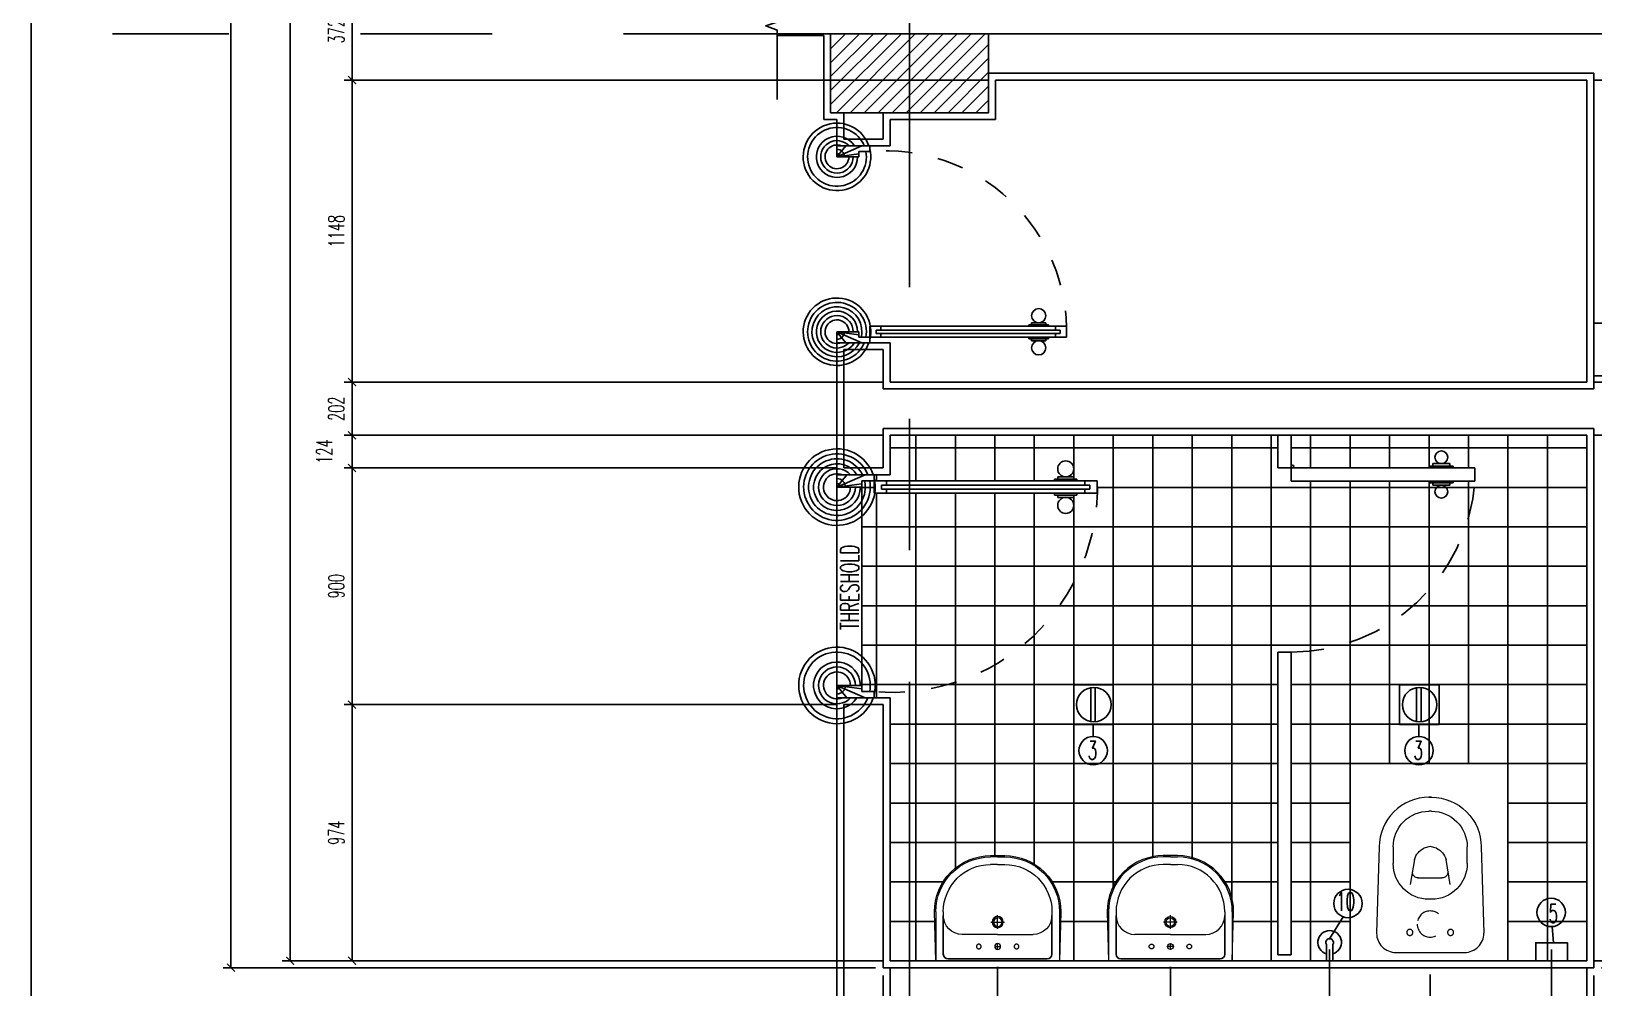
# Model space of a CAD drawing. Extents: x 417646.4 to 417675.2, y 43441 to 43460.9.
# Drawn here: x 417646.35 to 417652.29, y 43450.49 to 43454.12 of the extents above; entities that cross this region are included whole.
import ezdxf

# ---------------------------------------------------------------- set-up
doc = ezdxf.new("R2010")
doc.units = 0
doc.header["$MEASUREMENT"] = 0
doc.header["$PDMODE"] = 3
doc.header["$PDSIZE"] = 0.1
for name, pattern in [('CENTERX2', [4, 2.5, -0.5, 0.5, -0.5]), ('DASHED', [0.75, 0.5, -0.25]), ('HIDDEN', [0.375, 0.25, -0.125]), ('HIDDEN2', [0.1875, 0.125, -0.0625])]:
    doc.linetypes.add(name, pattern=pattern)
doc.layers.get('0').update_dxf_attribs({"linetype": 'CONTINUOUS'})
doc.layers.get('DEFPOINTS').update_dxf_attribs({"linetype": 'CONTINUOUS'})
for name, color, linetype in [('2', 2, 'CONTINUOUS'), ('AXES', 11, 'CENTERX2'), ('COL', 2, 'CONTINUOUS'), ('DIM-NEW', 4, 'CONTINUOUS'), ('Dimout', 4, 'CONTINUOUS'), ('DOOR', 4, 'CONTINUOUS'), ('DW', 7, 'CONTINUOUS'), ('ELE', 3, 'CONTINUOUS'), ('FIX', 3, 'CONTINUOUS'), ('HAT', 8, 'CONTINUOUS'), ('JUMP', 2, 'CONTINUOUS'), ('PART', 9, 'CONTINUOUS'), ('Plaster', 7, 'CONTINUOUS'), ('Tile', 5, 'CONTINUOUS'), ('TITLE', 6, 'CONTINUOUS'), ('TXT', 2, 'CONTINUOUS'), ('WALL', 6, 'CONTINUOUS')]:
    doc.layers.add(name, color=color, linetype=linetype)
doc.styles.add('ROMANS', font='ROMANS.shx', dxfattribs={"width": 0.6})
doc.dimstyles.new('R50', dxfattribs={"dimscale": 0, "dimtxt": 0.06, "dimasz": 0.03, "dimexe": 0.03, "dimexo": 0.03, "dimgap": 0.03, "dimtad": 1, "dimdec": 0, "dimlfac": 1000, "dimzin": 13, "dimdsep": 46, "dimtxsty": 'ROMANS', "dimblk": 'ARCHTICK', "dimcen": 0.09, "dimclrd": 4, "dimclre": 4, "dimclrt": 2, "dimadec": 0, "dimazin": 0, "dimtfac": 1, "dimtdec": 0, "dimtofl": 0, "dimtmove": 2, "dimatfit": 3, "dimldrblk": 'CLOSEDBLANK', "dimfxl": 0, "dimtolj": 1, "dimtzin": 0, "dimarcsym": 0})

# ---------------------------------------------------------------- blocks, each defined once
blk = doc.blocks.new('WC')
at = {"layer": 'FIX', "lineweight": 20}
for p, q in [((475, 140.8), (538, 140.8)), ((394.8, 75.7), (490.4, 60.1)), ((339, 4.8), (339, -4.8)), ((533.7, 24.2), (539.5, 0)), ((539.5, 0), (533.7, -24.2)), ((674, 4.8), (674, -4.8)), ((490.4, -60.1), (394.8, -75.7)), ((538, -140.8), (475, -140.8)), ((213.2, -203.8), (210, -203.8))]:
    blk.add_line(p, q, dxfattribs=at)
at = {"layer": 'FIX', "linetype": 'Continuous', "lineweight": 20}
blk.add_line((420.1, -47.3), (420.4, 44.6), dxfattribs=at)
at = {"layer": 'FIX', "lineweight": 20}
for points in [[(210, -203.8, -0.414214), (137, -130.8), (137, 0), (137, 130.8, -0.414214), (210, 203.8)], [(727, -4.8), (727, 4.8, 0.414214), (538, 193.8), (210, 203.8)], [(727, 4.8), (727, -4.8, -0.414214), (538, -193.8), (210, -203.8)]]:
    blk.add_lwpolyline(points, format="xyb", dxfattribs=at)
at = {"layer": 'FIX', "linetype": 'HIDDEN', "lineweight": 20, "ltscale": 0.05}
for centre in [(213.2, 77.5), (213.2, -77.5)]:
    blk.add_circle(centre, 11.6, dxfattribs=at)
at = {"layer": 'FIX', "linetype": 'HIDDEN2', "lineweight": 20, "ltscale": 0.3}
blk.add_circle((245, 0), 49.8, dxfattribs=at)
at = {"layer": 'FIX', "lineweight": 20}
for centre, radius, start, end in [((475, 4.8), 136, 90, 180), ((538, 4.8), 136, 360, 90), ((464.4, -17.6), 82, 51.07583, 71.50405), ((473, -6.9), 68.2, 27.15318, 51.07583), ((475, -4.8), 136, 180, 270), ((464.4, 17.6), 82, 288.49595, 308.92417), ((473, 6.9), 68.2, 308.92417, 332.84682), ((538, -4.8), 136, 270, 0)]:
    blk.add_arc(centre, radius, start, end, dxfattribs=at)
at = {"layer": 'FIX', "linetype": 'Continuous', "lineweight": 20}
for centre, start, end in [((442.7, 45.5), 88.38785, 182.33379), ((442.4, -45.6), 177.66621, 271.61215)]:
    blk.add_arc(centre, 22.3, start, end, dxfattribs=at)
blk = doc.blocks.new('DOOR90')
at = {"layer": 'DOOR', "color": 7, "linetype": 'ByBlock'}
for p, q in [((-150, 0), (0, 0)), ((-150, 0), (-150, -25)), ((0, -50), (-113.7, 0)), ((0, -50), (-40.1, 0)), ((0, -50), (0, 0)), ((-1000, -25), (-1050, -25)), ((-1050, -75), (-1050, -25)), ((-1050, -25), (-1050, -75)), ((-1000, -42), (-1020, -42)), ((-1020, -42), (-1020, -58)), ((-1000, -58), (-1020, -58)), ((-1000, -25), (-1000, -42)), ((-1000, -58), (-1000, -75)), ((-877.6, -17.8), (-967.6, -17.8)), ((-967.6, -25), (-967.6, -17.8)), ((-955, -8.8), (-890.2, -8.8)), ((-955, -17.8), (-955, -8.8)), ((-955, -17.8), (-890.2, -17.8)), ((-890.2, -17.8), (-890.2, -8.8)), ((-877.6, -25), (-877.6, -17.8)), ((-200, -25), (-150, -25)), ((-200, -42), (-200, -25)), ((-180, -42), (-200, -42)), ((-200, -58), (-180, -58)), ((-200, -75), (-200, -58)), ((-180, -58), (-180, -42)), ((-150, -25), (-100, -25)), ((-150, -75), (-150, -25)), ((-100, -25), (-100, -50)), ((0, -50), (-100, -36.6)), ((-100, -50), (0, -50)), ((-1000, -75), (-1050, -75)), ((-967.6, -75), (-967.6, -82.2)), ((-877.6, -82.2), (-967.6, -82.2)), ((-955, -82.2), (-890.2, -82.2)), ((-955, -82.2), (-955, -91.2)), ((-955, -91.2), (-890.2, -91.2)), ((-890.2, -82.2), (-890.2, -91.2)), ((-877.6, -75), (-877.6, -82.2)), ((-150, -75), (-200, -75)), ((-150, -875), (-100, -875)), ((-150, -900), (-150, -875)), ((0, -850), (-113.7, -900)), ((-100, -875), (-100, -850)), ((0, -850), (-100, -863.4)), ((-100, -850), (0, -850)), ((0, -850), (-40.1, -900)), ((0, -850), (0, -900)), ((-150, -900), (0, -900)), ((0, -900), (-150, -900))]:
    blk.add_line(p, q, dxfattribs=at)
at = {"layer": 'DOOR', "linetype": 'ByBlock'}
for p, q in [((-200, -25), (-1000, -25)), ((-200, -42), (-1000, -42)), ((-200, -58), (-1000, -58)), ((-1000, -75), (-200, -75))]:
    blk.add_line(p, q, dxfattribs=at)
at = {"layer": 'DOOR', "color": 7, "linetype": 'ByBlock'}
for centre in [(-922.6, 23.5), (-922.6, -123.5)]:
    blk.add_circle(centre, 32.4, dxfattribs=at)
for centre, radius, start, end in [((0, -50), 154.4, 161.10529, 166.28577), ((0, -50), 94.4, 148.01819, 180), ((0, -50), 134.4, 158.15985, 169.28002), ((0, -50), 114.4, 154.08384, 167.37743), ((0, -50), 74.4, 137.77643, 180), ((0, -50), 54.4, 113.20738, 180), ((0, -50), 34.4, 90, 180), ((0, -50), 14.4, 90, 180), ((0, -850), 134.4, 190.71998, 201.84015), ((0, -850), 94.4, 180, 211.98181), ((0, -850), 74.4, 180, 222.22357), ((0, -850), 54.4, 180, 246.79262), ((0, -850), 34.4, 180, 270), ((0, -850), 14.4, 180, 270), ((0, -850), 154.4, 193.71423, 198.89471)]:
    blk.add_arc(centre, radius, start, end, dxfattribs=at)
at = {"layer": 'DOOR', "linetype": 'HIDDEN', "ltscale": 0.5}
blk.add_arc((-222.2, -50), 828.2, 178.27012, 275.00304, dxfattribs=at)
blk = doc.blocks.new('LAV-003')
at = {"layer": 'FIX', "linetype": 'ByBlock'}
blk.add_line((-327.5, -25), (327.5, -25), dxfattribs=at)
at = {"layer": 'FIX', "linetype": 'Continuous', "lineweight": 20}
for p, q in [((-327.5, -285), (-327.5, -25)), ((327.5, -285), (327.5, -25)), ((0, -165), (-187.5, -165)), ((0, -165), (187.5, -165)), ((-287.5, -285), (-287.5, -265)), ((287.5, -285), (287.5, -265)), ((0, -535), (-37.5, -535)), ((0, -575), (-37.5, -575)), ((0, -535), (37.5, -535)), ((0, -575), (37.5, -575))]:
    blk.add_line(p, q, dxfattribs=at)
at = {"layer": 'FIX', "linetype": 'ByBlock', "ltscale": 0.3}
for p, q in [((-287.5, -265), (-287.5, -60)), ((0, -35), (-262.5, -35)), ((0, -35), (262.5, -35)), ((287.5, -265), (287.5, -60))]:
    blk.add_line(p, q, dxfattribs=at)
at = {"layer": 'FIX', "lineweight": 20}
for p, q in [((-15.6, -100.9), (15.5, -100.9)), ((0, -85.4), (0, -116.5))]:
    blk.add_line(p, q, dxfattribs=at)
at = {"layer": 'FIX', "linetype": 'DASHED', "lineweight": 20, "ltscale": 0.04}
for p, q in [((-35.7, -230.5), (36.6, -230.5)), ((0, -193.9), (0, -266.1))]:
    blk.add_line(p, q, dxfattribs=at)
at = {"layer": 'FIX', "linetype": 'Continuous', "lineweight": 20}
blk.add_lwpolyline([(294.8, -25), (0, -25), (-327.5, -25), (-334.5, -285, 0.414214), (-37.5, -582), (0, -582), (37.5, -582, 0.414214), (334.5, -285), (327.5, -25), (0, -25)], format="xyb", dxfattribs=at)
at = {"layer": 'FIX', "linetype": 'HIDDEN', "lineweight": 20, "ltscale": 0.05}
for centre in [(-100, -100.9), (100, -100.9)]:
    blk.add_circle(centre, 12.4, dxfattribs=at)
at = {"layer": 'FIX', "lineweight": 20}
for centre, radius in [((0, -100.9), 15.5), ((0.5, -230), 29.5), ((0.5, -230), 22.5)]:
    blk.add_circle(centre, radius, dxfattribs=at)
at = {"layer": 'FIX', "linetype": 'ByBlock', "ltscale": 0.3}
for centre, start, end in [((-262.5, -60), 90, 180), ((262.5, -60), 0, 90)]:
    blk.add_arc(centre, 25, start, end, dxfattribs=at)
at = {"layer": 'FIX', "linetype": 'Continuous', "lineweight": 20}
for centre, radius, start, end in [((-187.5, -265), 100, 90, 180), ((187.5, -265), 100, 0, 90), ((-37.5, -285), 290, 180, 270), ((-37.5, -285), 250, 180, 270), ((37.5, -285), 290, 270, 0), ((37.5, -285), 250, 270, 0)]:
    blk.add_arc(centre, radius, start, end, dxfattribs=at)
blk = doc.blocks.new('DORO')
at = {"layer": 'DOOR', "linetype": 'ByBlock'}
for p, q in [((-0.05, -0.6482), (-0.05, 0)), ((-0.05, 0), (0, 0)), ((0, 0), (0, -0.6482)), ((-0.0572, -0.5259), (-0.0572, -0.6159)), ((-0.05, -0.5259), (-0.0572, -0.5259)), ((0, -0.5259), (0.0072, -0.5259)), ((0.0072, -0.5259), (0.0072, -0.6159)), ((-0.0662, -0.6033), (-0.0662, -0.5385)), ((-0.0572, -0.5385), (-0.0662, -0.5385)), ((-0.0572, -0.6033), (-0.0572, -0.5385)), ((0.0072, -0.6033), (0.0072, -0.5385)), ((0.0072, -0.5385), (0.0162, -0.5385)), ((0.0162, -0.6033), (0.0162, -0.5385)), ((-0.0572, -0.6033), (-0.0662, -0.6033)), ((-0.05, -0.6159), (-0.0572, -0.6159)), ((-0.05, -0.6482), (-0.05, -0.6982)), ((0, -0.6159), (0.0072, -0.6159)), ((0, -0.6482), (0, -0.6982)), ((0.0072, -0.6033), (0.0162, -0.6033)), ((-0.05, -0.6982), (0, -0.6982)), ((0, -0.6982), (-0.05, -0.6982))]:
    blk.add_line(p, q, dxfattribs=at)
for centre, radius in [((0.0051, -0.0051), 0.00506), ((-0.0904, -0.5709), 0.0243), ((0.0404, -0.5709), 0.0243)]:
    blk.add_circle(centre, radius, dxfattribs=at)
at = {"layer": 'DOOR', "linetype": 'HIDDEN', "ltscale": 0.5}
blk.add_arc((0, 0), 0.7, 180, 265.90392, dxfattribs=at)
blk = doc.blocks.new('_ARCHTICK')
at = {"color": 0, "linetype": 'ByBlock', "const_width": 0.15}
blk.add_lwpolyline([(-0.5, -0.5), (0.5, 0.5)], dxfattribs=at)
blk = doc.blocks.new('*D66')
at = {"layer": '2', "color": 4, "lineweight": -2}
for p, q in [((417649.614, 43450.5596), (417649.614, 43449.4384)), ((417650.0227, 43450.5668), (417650.0227, 43449.4384)), ((417649.614, 43449.4684), (417650.0227, 43449.4684))]:
    blk.add_line(p, q, dxfattribs=at)
at = {"layer": 'DEFPOINTS', "color": 0}
for p in [(417649.614, 43450.5896), (417650.0227, 43450.5968), (417650.0227, 43449.4684)]:
    blk.add_point(p, dxfattribs=at)
at = {"layer": '2', "color": 4, "lineweight": -2, "xscale": 0.03, "yscale": 0.03, "zscale": 0.03, "rotation": 180}
blk.add_blockref('_ARCHTICK', (417649.614, 43449.4684), dxfattribs=at)
at = {"layer": '2', "color": 4, "lineweight": -2, "xscale": 0.03, "yscale": 0.03, "zscale": 0.03}
blk.add_blockref('_ARCHTICK', (417650.0227, 43449.4684), dxfattribs=at)
at = {"layer": '2', "color": 2, "insert": (417649.8183, 43449.5284), "char_height": 0.06, "attachment_point": 5, "style": 'ROMANS'}
blk.add_mtext('\\A1;409', dxfattribs=at)
blk = doc.blocks.new('_ClosedBlank')
at = {"color": 0, "linetype": 'ByBlock', "lineweight": -2}
for p, q in [((-1, 0.17), (0, 0)), ((-1, 0.17), (-1, -0.17)), ((0, 0), (-1, -0.17))]:
    blk.add_line(p, q, dxfattribs=at)
blk = doc.blocks.new('A$C785E76E1')
at = {"layer": 'JUMP'}
for p, q in [((0.033, 0.0529), (0.033, 0.1149)), ((0.057, 0.0529), (0.057, 0.1149))]:
    blk.add_line(p, q, dxfattribs=at)
for radius, start, end in [(0.045, 105.47818, 74.52182), (0.0144, 146.44269, 33.55731)]:
    blk.add_arc((0.045, 0.045), radius, start, end, dxfattribs=at)
blk = doc.blocks.new('*D67')
at = {"layer": '2', "color": 4, "lineweight": -2}
for p, q in [((417651.2842, 43450.6321), (417651.2842, 43449.4384)), ((417651.6665, 43450.5372), (417651.6665, 43449.4384)), ((417651.2842, 43449.4684), (417651.6665, 43449.4684))]:
    blk.add_line(p, q, dxfattribs=at)
at = {"layer": 'DEFPOINTS', "color": 0}
for p in [(417651.2842, 43450.6621), (417651.6665, 43450.5672), (417651.6665, 43449.4684)]:
    blk.add_point(p, dxfattribs=at)
at = {"layer": '2', "color": 4, "lineweight": -2, "xscale": 0.03, "yscale": 0.03, "zscale": 0.03, "rotation": 180}
blk.add_blockref('_ARCHTICK', (417651.2842, 43449.4684), dxfattribs=at)
at = {"layer": '2', "color": 4, "lineweight": -2, "xscale": 0.03, "yscale": 0.03, "zscale": 0.03}
blk.add_blockref('_ARCHTICK', (417651.6665, 43449.4684), dxfattribs=at)
at = {"layer": '2', "color": 2, "insert": (417651.4754, 43449.5284), "char_height": 0.06, "attachment_point": 5, "style": 'ROMANS'}
blk.add_mtext('\\A1;382', dxfattribs=at)
blk = doc.blocks.new('*D68')
at = {"layer": '2', "color": 4, "lineweight": -2}
for p, q in [((417652.1277, 43450.6331), (417652.1277, 43449.4384)), ((417651.6665, 43450.5372), (417651.6665, 43449.4384)), ((417651.6665, 43449.4684), (417652.1277, 43449.4684))]:
    blk.add_line(p, q, dxfattribs=at)
at = {"layer": 'DEFPOINTS', "color": 0}
for p in [(417652.1277, 43450.6631), (417651.6665, 43450.5672), (417652.1277, 43449.4684)]:
    blk.add_point(p, dxfattribs=at)
at = {"layer": '2', "color": 4, "lineweight": -2, "xscale": 0.03, "yscale": 0.03, "zscale": 0.03, "rotation": 180}
blk.add_blockref('_ARCHTICK', (417651.6665, 43449.4684), dxfattribs=at)
at = {"layer": '2', "color": 4, "lineweight": -2, "xscale": 0.03, "yscale": 0.03, "zscale": 0.03}
blk.add_blockref('_ARCHTICK', (417652.1277, 43449.4684), dxfattribs=at)
at = {"layer": '2', "color": 2, "insert": (417651.8971, 43449.5284), "char_height": 0.06, "attachment_point": 5, "style": 'ROMANS'}
blk.add_mtext('\\A1;461', dxfattribs=at)
blk = doc.blocks.new('*D69')
at = {"layer": '2', "color": 4, "lineweight": -2}
for p, q in [((417650.0227, 43450.5336), (417650.0227, 43449.4384)), ((417650.6792, 43450.5668), (417650.6792, 43449.4384)), ((417650.0227, 43449.4684), (417650.6792, 43449.4684))]:
    blk.add_line(p, q, dxfattribs=at)
at = {"layer": 'DEFPOINTS', "color": 0}
for p in [(417650.6792, 43450.5968), (417650.0227, 43450.5636), (417650.6792, 43449.4684)]:
    blk.add_point(p, dxfattribs=at)
at = {"layer": '2', "color": 4, "lineweight": -2, "xscale": 0.03, "yscale": 0.03, "zscale": 0.03, "rotation": 180}
blk.add_blockref('_ARCHTICK', (417650.0227, 43449.4684), dxfattribs=at)
at = {"layer": '2', "color": 4, "lineweight": -2, "xscale": 0.03, "yscale": 0.03, "zscale": 0.03}
blk.add_blockref('_ARCHTICK', (417650.6792, 43449.4684), dxfattribs=at)
at = {"layer": '2', "color": 2, "insert": (417650.351, 43449.5284), "char_height": 0.06, "attachment_point": 5, "style": 'ROMANS'}
blk.add_mtext('\\A1;657', dxfattribs=at)
blk = doc.blocks.new('*D70')
at = {"layer": '2', "color": 4, "lineweight": -2}
for p, q in [((417650.6792, 43450.5668), (417650.6792, 43449.4384)), ((417651.2842, 43450.3576), (417651.2842, 43449.4384)), ((417650.6792, 43449.4684), (417651.2842, 43449.4684))]:
    blk.add_line(p, q, dxfattribs=at)
at = {"layer": 'DEFPOINTS', "color": 0}
for p in [(417650.6792, 43450.5968), (417651.2842, 43450.3876), (417651.2842, 43449.4684)]:
    blk.add_point(p, dxfattribs=at)
at = {"layer": '2', "color": 4, "lineweight": -2, "xscale": 0.03, "yscale": 0.03, "zscale": 0.03, "rotation": 180}
blk.add_blockref('_ARCHTICK', (417650.6792, 43449.4684), dxfattribs=at)
at = {"layer": '2', "color": 4, "lineweight": -2, "xscale": 0.03, "yscale": 0.03, "zscale": 0.03}
blk.add_blockref('_ARCHTICK', (417651.2842, 43449.4684), dxfattribs=at)
at = {"layer": '2', "color": 2, "insert": (417650.9817, 43449.5284), "char_height": 0.06, "attachment_point": 5, "style": 'ROMANS'}
blk.add_mtext('\\A1;605', dxfattribs=at)
blk = doc.blocks.new('*D71')
at = {"layer": '2', "color": 4, "lineweight": -2}
for p, q in [((417652.1277, 43450.5336), (417652.1277, 43449.4384)), ((417652.262, 43450.5596), (417652.262, 43449.4384)), ((417652.1277, 43449.4684), (417652.262, 43449.4684))]:
    blk.add_line(p, q, dxfattribs=at)
at = {"layer": 'DEFPOINTS', "color": 0}
for p in [(417652.262, 43450.5896), (417652.1277, 43450.5636), (417652.262, 43449.4684)]:
    blk.add_point(p, dxfattribs=at)
at = {"layer": '2', "color": 4, "lineweight": -2, "xscale": 0.03, "yscale": 0.03, "zscale": 0.03, "rotation": 180}
blk.add_blockref('_ARCHTICK', (417652.1277, 43449.4684), dxfattribs=at)
at = {"layer": '2', "color": 4, "lineweight": -2, "xscale": 0.03, "yscale": 0.03, "zscale": 0.03}
blk.add_blockref('_ARCHTICK', (417652.262, 43449.4684), dxfattribs=at)
at = {"layer": '2', "color": 2, "insert": (417652.1948, 43449.3034), "char_height": 0.06, "attachment_point": 5, "style": 'ROMANS'}
blk.add_mtext('\\A1;134', dxfattribs=at)
blk = doc.blocks.new('*D72')
at = {"layer": '2', "color": 4, "lineweight": -2}
for p, q in [((417649.614, 43450.5596), (417649.614, 43449.3246)), ((417652.262, 43450.5596), (417652.262, 43449.3246)), ((417652.262, 43449.3546), (417649.614, 43449.3546))]:
    blk.add_line(p, q, dxfattribs=at)
at = {"layer": 'DEFPOINTS', "color": 0}
for p in [(417649.614, 43450.5896), (417652.262, 43450.5896), (417649.614, 43449.3546)]:
    blk.add_point(p, dxfattribs=at)
at = {"layer": '2', "color": 4, "lineweight": -2, "xscale": 0.03, "yscale": 0.03, "zscale": 0.03, "rotation": 180}
blk.add_blockref('_ARCHTICK', (417649.614, 43449.3546), dxfattribs=at)
at = {"layer": '2', "color": 4, "lineweight": -2, "xscale": 0.03, "yscale": 0.03, "zscale": 0.03}
blk.add_blockref('_ARCHTICK', (417652.262, 43449.3546), dxfattribs=at)
at = {"layer": '2', "color": 2, "insert": (417650.938, 43449.4146), "char_height": 0.06, "attachment_point": 5, "style": 'ROMANS'}
blk.add_mtext('\\A1;2648', dxfattribs=at)
blk = doc.blocks.new('*D73')
at = {"layer": '2', "color": 4, "lineweight": -2}
for p, q in [((417649.588, 43450.5336), (417649.588, 43449.1962)), ((417652.288, 43450.5336), (417652.288, 43449.1962)), ((417652.288, 43449.2262), (417649.588, 43449.2262))]:
    blk.add_line(p, q, dxfattribs=at)
at = {"layer": 'DEFPOINTS', "color": 0}
for p in [(417649.588, 43450.5636), (417652.288, 43450.5636), (417649.588, 43449.2262)]:
    blk.add_point(p, dxfattribs=at)
at = {"layer": '2', "color": 4, "lineweight": -2, "xscale": 0.03, "yscale": 0.03, "zscale": 0.03, "rotation": 180}
blk.add_blockref('_ARCHTICK', (417649.588, 43449.2262), dxfattribs=at)
at = {"layer": '2', "color": 4, "lineweight": -2, "xscale": 0.03, "yscale": 0.03, "zscale": 0.03}
blk.add_blockref('_ARCHTICK', (417652.288, 43449.2262), dxfattribs=at)
at = {"layer": '2', "color": 2, "insert": (417650.938, 43449.2862), "char_height": 0.06, "attachment_point": 5, "style": 'ROMANS'}
blk.add_mtext('\\A1;2700', dxfattribs=at)
blk = doc.blocks.new('*D85')
at = {"layer": '2', "color": 4, "lineweight": -2}
for p, q in [((417653.217, 43458.9581), (417654.7148, 43458.9581)), ((417654.6848, 43458.9581), (417654.6848, 43450.5896)), ((417652.292, 43450.5896), (417654.7148, 43450.5896))]:
    blk.add_line(p, q, dxfattribs=at)
at = {"layer": 'DEFPOINTS', "color": 0}
for p in [(417653.187, 43458.9581), (417652.262, 43450.5896), (417654.6848, 43450.5896)]:
    blk.add_point(p, dxfattribs=at)
at = {"layer": '2', "color": 4, "lineweight": -2, "xscale": 0.03, "yscale": 0.03, "zscale": 0.03}
for p, rotation in [((417654.6848, 43458.9581), 90), ((417654.6848, 43450.5896), 270)]:
    blk.add_blockref('_ARCHTICK', p, dxfattribs=dict(at, rotation=rotation))
at = {"layer": '2', "color": 2, "insert": (417654.6248, 43454.7738), "char_height": 0.06, "attachment_point": 5, "rotation": 90, "style": 'ROMANS'}
blk.add_mtext('\\A1;8368', dxfattribs=at)
blk = doc.blocks.new('*D86')
at = {"layer": '2', "color": 4, "lineweight": -2}
for p, q in [((417653.217, 43454.3096), (417654.5125, 43454.3096)), ((417654.4825, 43453.9376), (417654.4825, 43454.3096)), ((417652.292, 43453.9376), (417654.5125, 43453.9376))]:
    blk.add_line(p, q, dxfattribs=at)
at = {"layer": 'DEFPOINTS', "color": 0}
for p in [(417653.187, 43454.3096), (417654.4825, 43454.3096), (417652.262, 43453.9376)]:
    blk.add_point(p, dxfattribs=at)
at = {"layer": '2', "color": 4, "lineweight": -2, "xscale": 0.03, "yscale": 0.03, "zscale": 0.03}
for p, rotation in [((417654.4825, 43454.3096), 90), ((417654.4825, 43453.9376), 270)]:
    blk.add_blockref('_ARCHTICK', p, dxfattribs=dict(at, rotation=rotation))
at = {"layer": '2', "color": 2, "insert": (417654.4225, 43454.1236), "char_height": 0.06, "attachment_point": 5, "rotation": 90, "style": 'ROMANS'}
blk.add_mtext('\\A1;372', dxfattribs=at)
blk = doc.blocks.new('*D87')
at = {"layer": '2', "color": 4, "lineweight": -2}
for p, q in [((417652.292, 43453.9376), (417654.5125, 43453.9376)), ((417654.4825, 43453.9376), (417654.4825, 43452.7896)), ((417652.292, 43452.7896), (417654.5125, 43452.7896))]:
    blk.add_line(p, q, dxfattribs=at)
at = {"layer": 'DEFPOINTS', "color": 0}
for p in [(417652.262, 43453.9376), (417652.262, 43452.7896), (417654.4825, 43452.7896)]:
    blk.add_point(p, dxfattribs=at)
at = {"layer": '2', "color": 4, "lineweight": -2, "xscale": 0.03, "yscale": 0.03, "zscale": 0.03}
for p, rotation in [((417654.4825, 43453.9376), 90), ((417654.4825, 43452.7896), 270)]:
    blk.add_blockref('_ARCHTICK', p, dxfattribs=dict(at, rotation=rotation))
at = {"layer": '2', "color": 2, "insert": (417654.4225, 43453.3636), "char_height": 0.06, "attachment_point": 5, "rotation": 90, "style": 'ROMANS'}
blk.add_mtext('\\A1;1148', dxfattribs=at)
blk = doc.blocks.new('*D88')
at = {"layer": '2', "color": 4, "lineweight": -2}
for p, q in [((417652.292, 43452.7896), (417654.5125, 43452.7896)), ((417654.4825, 43452.7896), (417654.4825, 43452.5876)), ((417652.292, 43452.5876), (417654.5125, 43452.5876))]:
    blk.add_line(p, q, dxfattribs=at)
at = {"layer": 'DEFPOINTS', "color": 0}
for p in [(417652.262, 43452.7896), (417652.262, 43452.5876), (417654.4825, 43452.5876)]:
    blk.add_point(p, dxfattribs=at)
at = {"layer": '2', "color": 4, "lineweight": -2, "xscale": 0.03, "yscale": 0.03, "zscale": 0.03}
for p, rotation in [((417654.4825, 43452.7896), 90), ((417654.4825, 43452.5876), 270)]:
    blk.add_blockref('_ARCHTICK', p, dxfattribs=dict(at, rotation=rotation))
at = {"layer": '2', "color": 2, "insert": (417654.4225, 43452.6886), "char_height": 0.06, "attachment_point": 5, "rotation": 90, "style": 'ROMANS'}
blk.add_mtext('\\A1;202', dxfattribs=at)
blk = doc.blocks.new('*D89')
at = {"layer": '2', "color": 4, "lineweight": -2}
for p, q in [((417652.292, 43452.5876), (417654.5125, 43452.5876)), ((417654.4825, 43452.5876), (417654.4825, 43450.5896)), ((417652.292, 43450.5896), (417654.5125, 43450.5896))]:
    blk.add_line(p, q, dxfattribs=at)
at = {"layer": 'DEFPOINTS', "color": 0}
for p in [(417652.262, 43452.5876), (417652.262, 43450.5896), (417654.4825, 43450.5896)]:
    blk.add_point(p, dxfattribs=at)
at = {"layer": '2', "color": 4, "lineweight": -2, "xscale": 0.03, "yscale": 0.03, "zscale": 0.03}
for p, rotation in [((417654.4825, 43452.5876), 90), ((417654.4825, 43450.5896), 270)]:
    blk.add_blockref('_ARCHTICK', p, dxfattribs=dict(at, rotation=rotation))
at = {"layer": '2', "color": 2, "insert": (417654.4225, 43451.5886), "char_height": 0.06, "attachment_point": 5, "rotation": 90, "style": 'ROMANS'}
blk.add_mtext('\\A1;1998', dxfattribs=at)
blk = doc.blocks.new('*D90')
at = {"layer": '2', "color": 4, "lineweight": -2}
for p, q in [((417653.243, 43458.984), (417654.9145, 43458.984)), ((417654.8845, 43450.5636), (417654.8845, 43458.984)), ((417652.318, 43450.5636), (417654.9145, 43450.5636))]:
    blk.add_line(p, q, dxfattribs=at)
at = {"layer": 'DEFPOINTS', "color": 0}
for p in [(417653.213, 43458.984), (417654.8845, 43458.984), (417652.288, 43450.5636)]:
    blk.add_point(p, dxfattribs=at)
at = {"layer": '2', "color": 4, "lineweight": -2, "xscale": 0.03, "yscale": 0.03, "zscale": 0.03}
for p, rotation in [((417654.8845, 43458.984), 90), ((417654.8845, 43450.5636), 270)]:
    blk.add_blockref('_ARCHTICK', p, dxfattribs=dict(at, rotation=rotation))
at = {"layer": '2', "color": 2, "insert": (417654.8245, 43454.7738), "char_height": 0.06, "attachment_point": 5, "rotation": 90, "style": 'ROMANS'}
blk.add_mtext('\\A1;8420', dxfattribs=at)
blk = doc.blocks.new('*D101')
at = {"layer": '2', "color": 4, "lineweight": -2}
for p, q in [((417649.984, 43454.3096), (417647.5392, 43454.3096)), ((417647.5692, 43454.3096), (417647.5692, 43453.9376)), ((417649.984, 43453.9376), (417647.5392, 43453.9376))]:
    blk.add_line(p, q, dxfattribs=at)
at = {"layer": 'DEFPOINTS', "color": 0}
for p in [(417650.014, 43454.3096), (417647.5692, 43453.9376), (417650.014, 43453.9376)]:
    blk.add_point(p, dxfattribs=at)
at = {"layer": '2', "color": 4, "lineweight": -2, "xscale": 0.03, "yscale": 0.03, "zscale": 0.03}
for p, rotation in [((417647.5692, 43454.3096), 90), ((417647.5692, 43453.9376), 270)]:
    blk.add_blockref('_ARCHTICK', p, dxfattribs=dict(at, rotation=rotation))
at = {"layer": '2', "color": 2, "insert": (417647.5092, 43454.1236), "char_height": 0.06, "attachment_point": 5, "rotation": 90, "style": 'ROMANS'}
blk.add_mtext('\\A1;372', dxfattribs=at)
blk = doc.blocks.new('*D102')
at = {"layer": '2', "color": 4, "lineweight": -2}
for p, q in [((417649.984, 43453.9376), (417647.5392, 43453.9376)), ((417647.5692, 43453.9376), (417647.5692, 43452.7896)), ((417649.584, 43452.7896), (417647.5392, 43452.7896))]:
    blk.add_line(p, q, dxfattribs=at)
at = {"layer": 'DEFPOINTS', "color": 0}
for p in [(417650.014, 43453.9376), (417647.5692, 43452.7896), (417649.614, 43452.7896)]:
    blk.add_point(p, dxfattribs=at)
at = {"layer": '2', "color": 4, "lineweight": -2, "xscale": 0.03, "yscale": 0.03, "zscale": 0.03}
for p, rotation in [((417647.5692, 43453.9376), 90), ((417647.5692, 43452.7896), 270)]:
    blk.add_blockref('_ARCHTICK', p, dxfattribs=dict(at, rotation=rotation))
at = {"layer": '2', "color": 2, "insert": (417647.5092, 43453.3636), "char_height": 0.06, "attachment_point": 5, "rotation": 90, "style": 'ROMANS'}
blk.add_mtext('\\A1;1148', dxfattribs=at)
blk = doc.blocks.new('*D103')
at = {"layer": '2', "color": 4, "lineweight": -2}
for p, q in [((417649.584, 43452.7896), (417647.5392, 43452.7896)), ((417647.5692, 43452.7896), (417647.5692, 43452.5876)), ((417649.584, 43452.5876), (417647.5392, 43452.5876))]:
    blk.add_line(p, q, dxfattribs=at)
at = {"layer": 'DEFPOINTS', "color": 0}
for p in [(417649.614, 43452.7896), (417647.5692, 43452.5876), (417649.614, 43452.5876)]:
    blk.add_point(p, dxfattribs=at)
at = {"layer": '2', "color": 4, "lineweight": -2, "xscale": 0.03, "yscale": 0.03, "zscale": 0.03}
for p, rotation in [((417647.5692, 43452.7896), 90), ((417647.5692, 43452.5876), 270)]:
    blk.add_blockref('_ARCHTICK', p, dxfattribs=dict(at, rotation=rotation))
at = {"layer": '2', "color": 2, "insert": (417647.5092, 43452.6886), "char_height": 0.06, "attachment_point": 5, "rotation": 90, "style": 'ROMANS'}
blk.add_mtext('\\A1;202', dxfattribs=at)
blk = doc.blocks.new('*D104')
at = {"layer": '2', "color": 4, "lineweight": -2}
for p, q in [((417649.584, 43452.5876), (417647.5392, 43452.5876)), ((417647.5692, 43452.5876), (417647.5692, 43452.4636)), ((417649.408, 43452.4636), (417647.5392, 43452.4636))]:
    blk.add_line(p, q, dxfattribs=at)
at = {"layer": 'DEFPOINTS', "color": 0}
for p in [(417649.614, 43452.5876), (417647.5692, 43452.4636), (417649.438, 43452.4636)]:
    blk.add_point(p, dxfattribs=at)
at = {"layer": '2', "color": 4, "lineweight": -2, "xscale": 0.03, "yscale": 0.03, "zscale": 0.03}
for p, rotation in [((417647.5692, 43452.5876), 90), ((417647.5692, 43452.4636), 270)]:
    blk.add_blockref('_ARCHTICK', p, dxfattribs=dict(at, rotation=rotation))
at = {"layer": '2', "color": 2, "insert": (417647.4642, 43452.5256), "char_height": 0.06, "attachment_point": 5, "rotation": 90, "style": 'ROMANS'}
blk.add_mtext('\\A1;124', dxfattribs=at)
blk = doc.blocks.new('*D105')
at = {"layer": '2', "color": 4, "lineweight": -2}
for p, q in [((417649.408, 43452.4636), (417647.5392, 43452.4636)), ((417647.5692, 43452.4636), (417647.5692, 43451.5636)), ((417649.408, 43451.5636), (417647.5392, 43451.5636))]:
    blk.add_line(p, q, dxfattribs=at)
at = {"layer": 'DEFPOINTS', "color": 0}
for p in [(417649.438, 43452.4636), (417647.5692, 43451.5636), (417649.438, 43451.5636)]:
    blk.add_point(p, dxfattribs=at)
at = {"layer": '2', "color": 4, "lineweight": -2, "xscale": 0.03, "yscale": 0.03, "zscale": 0.03}
for p, rotation in [((417647.5692, 43452.4636), 90), ((417647.5692, 43451.5636), 270)]:
    blk.add_blockref('_ARCHTICK', p, dxfattribs=dict(at, rotation=rotation))
at = {"layer": '2', "color": 2, "insert": (417647.5092, 43452.0136), "char_height": 0.06, "attachment_point": 5, "rotation": 90, "style": 'ROMANS'}
blk.add_mtext('\\A1;900', dxfattribs=at)
blk = doc.blocks.new('*D106')
at = {"layer": '2', "color": 4, "lineweight": -2}
for p, q in [((417649.408, 43451.5636), (417647.5392, 43451.5636)), ((417647.5692, 43451.5636), (417647.5692, 43450.5896)), ((417649.584, 43450.5896), (417647.5392, 43450.5896))]:
    blk.add_line(p, q, dxfattribs=at)
at = {"layer": 'DEFPOINTS', "color": 0}
for p in [(417649.438, 43451.5636), (417647.5692, 43450.5896), (417649.614, 43450.5896)]:
    blk.add_point(p, dxfattribs=at)
at = {"layer": '2', "color": 4, "lineweight": -2, "xscale": 0.03, "yscale": 0.03, "zscale": 0.03}
for p, rotation in [((417647.5692, 43451.5636), 90), ((417647.5692, 43450.5896), 270)]:
    blk.add_blockref('_ARCHTICK', p, dxfattribs=dict(at, rotation=rotation))
at = {"layer": '2', "color": 2, "insert": (417647.5092, 43451.0766), "char_height": 0.06, "attachment_point": 5, "rotation": 90, "style": 'ROMANS'}
blk.add_mtext('\\A1;974', dxfattribs=at)
blk = doc.blocks.new('*D107')
at = {"layer": '2', "color": 4, "lineweight": -2}
for p, q in [((417649.584, 43458.958), (417647.3039, 43458.958)), ((417647.3339, 43450.5896), (417647.3339, 43458.958)), ((417649.584, 43450.5896), (417647.3039, 43450.5896))]:
    blk.add_line(p, q, dxfattribs=at)
at = {"layer": 'DEFPOINTS', "color": 0}
for p in [(417647.3339, 43458.958), (417649.614, 43458.958), (417649.614, 43450.5896)]:
    blk.add_point(p, dxfattribs=at)
at = {"layer": '2', "color": 4, "lineweight": -2, "xscale": 0.03, "yscale": 0.03, "zscale": 0.03}
for p, rotation in [((417647.3339, 43458.958), 90), ((417647.3339, 43450.5896), 270)]:
    blk.add_blockref('_ARCHTICK', p, dxfattribs=dict(at, rotation=rotation))
at = {"layer": '2', "color": 2, "insert": (417647.2739, 43454.7738), "char_height": 0.06, "attachment_point": 5, "rotation": 90, "style": 'ROMANS'}
blk.add_mtext('\\A1;8368', dxfattribs=at)
blk = doc.blocks.new('*D108')
at = {"layer": '2', "color": 4, "lineweight": -2}
for p, q in [((417649.558, 43458.984), (417647.0791, 43458.984)), ((417647.1091, 43458.984), (417647.1091, 43450.5636)), ((417649.558, 43450.5636), (417647.0791, 43450.5636))]:
    blk.add_line(p, q, dxfattribs=at)
at = {"layer": 'DEFPOINTS', "color": 0}
for p in [(417649.588, 43458.984), (417647.1091, 43450.5636), (417649.588, 43450.5636)]:
    blk.add_point(p, dxfattribs=at)
at = {"layer": '2', "color": 4, "lineweight": -2, "xscale": 0.03, "yscale": 0.03, "zscale": 0.03}
for p, rotation in [((417647.1091, 43458.984), 90), ((417647.1091, 43450.5636), 270)]:
    blk.add_blockref('_ARCHTICK', p, dxfattribs=dict(at, rotation=rotation))
at = {"layer": '2', "color": 2, "insert": (417647.0491, 43454.7738), "char_height": 0.06, "attachment_point": 5, "rotation": 90, "style": 'ROMANS'}
blk.add_mtext('\\A1;8420', dxfattribs=at)
blk = doc.blocks.new('A$C67076F16')
at = {"layer": 'DIM-NEW'}
for p, q in [((0.0127, 0.0913), (0.1876, 0.0913)), ((0.0138, 0.1136), (0.1863, 0.1136))]:
    blk.add_line(p, q, dxfattribs=at)
at = {"layer": 'DW'}
blk.add_lwpolyline([(0, 0.2), (0, 0), (0.2, 0), (0.2, 0.2)], close=True, dxfattribs=at)
at = {"layer": 'FIX', "color": 2}
blk.add_circle((0.1, 0.0983), 0.0876, dxfattribs=at)

msp = doc.modelspace()

# ---------------------------------------------------------------- hatches: boundary and pattern name
at = {"layer": 'HAT'}
h = msp.add_hatch(dxfattribs=at)
h.set_pattern_fill('ANSI31', color=256, scale=0.3, style=0)
h.set_pattern_definition([(45, (417291.14273, 43415.28261), (-0.0265165043, 0.0265165043), [])])
h.paths.add_polyline_path([(417649.688, 43453.8136), (417649.688, 43454.1136), (417649.388, 43454.1136), (417649.388, 43453.8136)])
h.paths.add_polyline_path([(417649.988, 43453.8136), (417649.988, 43454.1136), (417649.688, 43454.1136), (417649.688, 43453.8136)])

# ---------------------------------------------------------------- linework, layer by layer
at = {"layer": '2'}
for p, q in [((417649.412, 43452.3905), (417649.412, 43451.6367)), ((417649.5062, 43451.6367), (417649.5062, 43452.3905))]:
    msp.add_line(p, q, dxfattribs=at)
for points in [[(417649.1853, 43453.8643), (417649.1853, 43454.1278), (417649.1413, 43454.1438), (417649.2373, 43454.1758), (417649.1853, 43454.1958), (417649.1853, 43454.3884)], [(417652.0677, 43450.5896), (417652.0677, 43450.6585), (417652.1877, 43450.6585), (417652.1877, 43450.5896)]]:
    msp.add_lwpolyline(points, dxfattribs=at)
at = {"layer": 'AXES'}
for p, q in [((417649.688, 43449.1503), (417649.688, 43460.3721)), ((417655.1011, 43454.1136), (417646.6589, 43454.1136))]:
    msp.add_line(p, q, dxfattribs=at)
at = {"layer": 'COL'}
msp.add_lwpolyline([(417649.988, 43454.1136), (417649.388, 43454.1136), (417649.388, 43453.8136), (417649.988, 43453.8136)], close=True, dxfattribs=at)
msp.add_lwpolyline([(417652.6791, 43452.8136), (417652.288, 43452.8136), (417652.288, 43453.0136), (417652.6791, 43453.0136)], dxfattribs=at)
at = {"layer": 'DW'}
msp.add_line((417652.1302, 43450.7198), (417652.135, 43450.6585), dxfattribs=at)
at = {"layer": 'ELE'}
for p, q in [((417650.3857, 43451.4428), (417650.3857, 43451.4908)), ((417651.6237, 43451.4428), (417651.6237, 43451.4908)), ((417651.3351, 43450.7573), (417651.2842, 43450.6739))]:
    msp.add_line(p, q, dxfattribs=at)
at = {"layer": 'FIX', "color": 2}
for centre in [(417650.3857, 43451.3888), (417651.6237, 43451.3888), (417651.3542, 43450.8077), (417652.1261, 43450.7736)]:
    msp.add_circle(centre, 0.054, dxfattribs=at)
at = {"layer": 'PART'}
for p, q in [((417651.088, 43452.4636), (417651.088, 43452.5876)), ((417651.138, 43452.4636), (417651.138, 43452.5876)), ((417651.138, 43452.4636), (417651.088, 43452.4636)), ((417651.138, 43451.7636), (417651.088, 43451.7636))]:
    msp.add_line(p, q, dxfattribs=at)
msp.add_lwpolyline([(417651.088, 43451.7636), (417651.138, 43451.7636), (417651.138, 43450.6126), (417651.088, 43450.6126)], close=True, dxfattribs=at)
at = {"layer": 'Plaster'}
for p, q in [((417649.362, 43454.1076), (417649.1853, 43454.1076)), ((417649.362, 43454.1076), (417649.362, 43453.7876)), ((417652.262, 43453.9376), (417650.014, 43453.9376)), ((417650.014, 43453.9376), (417650.014, 43453.7876)), ((417652.262, 43453.9376), (417652.262, 43452.7896)), ((417649.412, 43453.7876), (417649.362, 43453.7876)), ((417649.412, 43453.7876), (417649.412, 43453.6876)), ((417650.014, 43453.7876), (417649.614, 43453.7876)), ((417649.614, 43453.7876), (417649.614, 43453.6876)), ((417649.614, 43453.6876), (417649.412, 43453.6876)), ((417649.412, 43452.9396), (417649.412, 43452.4376)), ((417649.614, 43452.9396), (417649.412, 43452.9396)), ((417649.614, 43452.9396), (417649.614, 43452.7896)), ((417652.262, 43452.7896), (417649.614, 43452.7896)), ((417652.262, 43452.5876), (417649.614, 43452.5876)), ((417649.614, 43452.5876), (417649.614, 43452.4376)), ((417652.262, 43452.5876), (417652.262, 43450.5896)), ((417649.614, 43452.4376), (417649.412, 43452.4376)), ((417649.562, 43452.4376), (417649.562, 43452.4141)), ((417649.5533, 43452.3896), (417649.5062, 43452.3896)), ((417649.614, 43451.5896), (417649.412, 43451.5896)), ((417649.412, 43451.5896), (417649.412, 43450.1649)), ((417649.614, 43451.5896), (417649.614, 43450.5896)), ((417652.262, 43450.5896), (417649.614, 43450.5896))]:
    msp.add_line(p, q, dxfattribs=at)
at = {"layer": 'Tile'}
for p, q in [((417651.088, 43452.5396), (417649.614, 43452.5396)), ((417649.712, 43452.5876), (417649.712, 43452.4141)), ((417649.862, 43452.5876), (417649.862, 43452.4141)), ((417650.012, 43452.5876), (417650.012, 43452.4141)), ((417650.162, 43452.5876), (417650.162, 43452.4141)), ((417650.312, 43452.5876), (417650.312, 43452.4208)), ((417650.462, 43452.5876), (417650.462, 43450.8609)), ((417650.612, 43452.5876), (417650.612, 43450.9806)), ((417650.762, 43452.5876), (417650.762, 43450.977)), ((417650.912, 43452.5876), (417650.912, 43450.8082)), ((417651.062, 43452.5876), (417651.062, 43450.5896)), ((417652.262, 43452.5396), (417651.138, 43452.5396)), ((417651.212, 43452.5876), (417651.212, 43452.4636)), ((417651.362, 43452.5876), (417651.362, 43452.4636)), ((417651.512, 43452.5876), (417651.512, 43452.4636)), ((417651.662, 43452.5876), (417651.662, 43452.4636)), ((417651.812, 43452.5876), (417651.812, 43452.4636)), ((417651.962, 43452.5876), (417651.962, 43450.5896)), ((417652.112, 43452.5876), (417652.112, 43450.5896)), ((417649.562, 43452.3669), (417649.562, 43451.5896)), ((417649.712, 43452.3669), (417649.712, 43450.5896)), ((417649.862, 43452.3669), (417649.862, 43450.9359)), ((417650.012, 43452.3669), (417650.012, 43450.9846)), ((417650.162, 43452.3669), (417650.162, 43450.9517)), ((417650.312, 43452.3602), (417650.312, 43450.5896)), ((417652.262, 43452.3896), (417650.4013, 43452.3896)), ((417651.212, 43452.4136), (417651.212, 43450.5896)), ((417651.362, 43452.4136), (417651.362, 43450.5896)), ((417651.512, 43452.4136), (417651.512, 43451.3396)), ((417651.662, 43452.4136), (417651.662, 43451.3396)), ((417651.812, 43452.4136), (417651.812, 43451.3396)), ((417652.262, 43452.2396), (417649.5062, 43452.2396)), ((417652.262, 43452.0896), (417649.5062, 43452.0896)), ((417652.262, 43451.9396), (417649.5062, 43451.9396)), ((417652.262, 43451.7896), (417649.5062, 43451.7896)), ((417651.088, 43451.6396), (417649.5062, 43451.6396)), ((417652.262, 43451.6396), (417651.138, 43451.6396)), ((417651.088, 43451.4896), (417649.614, 43451.4896)), ((417652.262, 43451.4896), (417651.138, 43451.4896)), ((417651.088, 43451.3396), (417649.614, 43451.3396)), ((417652.262, 43451.3396), (417651.138, 43451.3396)), ((417651.088, 43451.1896), (417649.614, 43451.1896)), ((417651.362, 43451.1896), (417651.138, 43451.1896)), ((417652.262, 43451.1896), (417651.962, 43451.1896)), ((417651.088, 43451.0396), (417649.614, 43451.0396)), ((417651.362, 43451.0396), (417651.138, 43451.0396)), ((417652.262, 43451.0396), (417651.962, 43451.0396)), ((417649.821, 43450.8896), (417649.614, 43450.8896)), ((417650.4775, 43450.8896), (417650.2244, 43450.8896)), ((417651.088, 43450.8896), (417650.8809, 43450.8896)), ((417651.362, 43450.8896), (417651.138, 43450.8896)), ((417652.262, 43450.8896), (417651.962, 43450.8896)), ((417649.7875, 43450.7396), (417649.614, 43450.7396)), ((417650.444, 43450.7396), (417650.2579, 43450.7396)), ((417651.088, 43450.7396), (417650.9144, 43450.7396)), ((417651.362, 43450.7396), (417651.138, 43450.7396)), ((417652.262, 43450.7396), (417651.962, 43450.7396))]:
    msp.add_line(p, q, dxfattribs=at)
at = {"layer": 'TITLE'}
msp.add_line((417646.3501, 43460.9016), (417646.3501, 43440.9766), dxfattribs=at)
at = {"layer": 'WALL'}
for p, q in [((417649.938, 43454.1136), (417653.6127, 43454.1136)), ((417649.988, 43453.9636), (417652.288, 43453.9636)), ((417652.288, 43453.9636), (417652.288, 43453.0136)), ((417649.438, 43453.8136), (417649.438, 43453.7136)), ((417649.588, 43453.8136), (417649.588, 43453.7136)), ((417649.588, 43453.7136), (417649.438, 43453.7136)), ((417649.438, 43452.9136), (417649.438, 43452.4636)), ((417649.588, 43452.9136), (417649.438, 43452.9136)), ((417649.588, 43452.9136), (417649.588, 43452.7636)), ((417652.288, 43452.8136), (417652.288, 43452.7636)), ((417649.588, 43452.7636), (417652.288, 43452.7636)), ((417649.588, 43452.6136), (417652.288, 43452.6136)), ((417649.588, 43452.6136), (417649.588, 43452.4636)), ((417652.288, 43452.6136), (417652.288, 43450.5636)), ((417649.588, 43452.4636), (417649.438, 43452.4636)), ((417649.438, 43451.5636), (417649.438, 43450.1649)), ((417649.588, 43451.5636), (417649.438, 43451.5636)), ((417649.588, 43451.5636), (417649.588, 43450.5636)), ((417652.288, 43450.5636), (417649.588, 43450.5636))]:
    msp.add_line(p, q, dxfattribs=at)
for points in [[(417649.438, 43453.8136), (417649.388, 43453.8136), (417649.388, 43454.11)], [(417649.988, 43453.9636), (417649.988, 43453.8136), (417649.588, 43453.8136)]]:
    msp.add_lwpolyline(points, dxfattribs=at)

# ---------------------------------------------------------------- block references
at = {"layer": 'Dimout', "xscale": 0.75, "yscale": 0.75, "zscale": 0.75, "rotation": 90}
for p in [(417650.462, 43451.4886), (417651.7, 43451.4886)]:
    msp.add_blockref('A$C67076F16', p, dxfattribs=at)
at = {"layer": 'Dimout', "xscale": -1, "rotation": 180}
msp.add_blockref('A$C785E76E1', (417651.2393, 43450.7045), dxfattribs=at)
at = {"layer": 'DOOR', "xscale": 0.0008311111487677811, "yscale": 0.0008311111003907474, "zscale": 0.0008311111092921217, "rotation": 180}
msp.add_blockref('DOOR90', (417649.412, 43452.9396), dxfattribs=at)
at = {"layer": 'DOOR', "xscale": -0.0009422222663447934, "yscale": 0.0009422222115002417, "zscale": 0.0009422222215916393}
msp.add_blockref('DOOR90', (417649.412, 43452.4376), dxfattribs=at)
at = {"layer": 'Tile', "xscale": -0.0007181328965252341, "yscale": 0.0007181328547243999, "zscale": 0.0007181328624157534, "rotation": 180}
msp.add_blockref('LAV-003', (417650.0227, 43450.5717), dxfattribs=at)
at = {"layer": 'TITLE', "rotation": 90}
msp.add_blockref('DORO', (417651.138, 43452.4636), dxfattribs=at)
at = {"layer": 'WALL'}
for name, p, xscale, yscale, zscale, rotation in [('WC', (417651.6665, 43450.4845), -0.0009999999892897904, 0.0009999999892897904, 0.001, 270), ('LAV-003', (417650.6792, 43450.5717), 0.0007181328965252341, 0.0007181328547243999, 0.0007181328624157534, 180)]:
    msp.add_blockref(name, p, dxfattribs=dict(at, xscale=xscale, yscale=yscale, zscale=zscale, rotation=rotation))

# ---------------------------------------------------------------- texts
at = {"layer": 'TXT', "style": 'ROMANS', "width": 0.6}
msp.add_text('THRESHOLD', height=0.07, rotation=90, dxfattribs=at).set_placement((417649.4956, 43451.8477))
for s, p in [('3', (417650.3651, 43451.3553)), ('3', (417651.6031, 43451.3553)), ('10', (417651.3092, 43450.7798)), ('5', (417652.1164, 43450.7345))]:
    msp.add_text(s, height=0.07, dxfattribs=at).set_placement(p)

# ---------------------------------------------------------------- dimensions: what is measured, and where the dimension line sits
at = {"layer": '2'}
for base, p1, p2, picture, middle in [((417647.1091, 43450.5636), (417649.588, 43458.984), (417649.588, 43450.5636), '*D108', (417647.0491, 43454.7738)), ((417647.3339, 43458.958), (417649.614, 43450.5896), (417649.614, 43458.958), '*D107', (417647.2739, 43454.7738)), ((417654.68485, 43450.58961), (417653.18696, 43458.95807), (417652.26196, 43450.58961), '*D85', (417654.62485, 43454.77384)), ((417654.8845, 43458.984), (417652.288, 43450.5636), (417653.213, 43458.984), '*D90', (417654.8245, 43454.7738)), ((417647.5692, 43453.9376), (417650.014, 43454.3096), (417650.014, 43453.9376), '*D101', (417647.5092, 43454.1236)), ((417654.4825, 43454.3096), (417652.262, 43453.9376), (417653.187, 43454.3096), '*D86', (417654.4225, 43454.1236)), ((417647.5692, 43452.7896), (417650.014, 43453.9376), (417649.614, 43452.7896), '*D102', (417647.5092, 43453.3636)), ((417654.4825, 43452.7896), (417652.262, 43453.9376), (417652.262, 43452.7896), '*D87', (417654.4225, 43453.3636)), ((417647.5692, 43452.5876), (417649.614, 43452.7896), (417649.614, 43452.5876), '*D103', (417647.5092, 43452.6886)), ((417654.4825, 43452.5876), (417652.262, 43452.7896), (417652.262, 43452.5876), '*D88', (417654.4225, 43452.6886)), ((417647.5692, 43452.4636), (417649.614, 43452.5876), (417649.438, 43452.4636), '*D104', (417647.4642, 43452.5256)), ((417654.4825, 43450.5896), (417652.262, 43452.5876), (417652.262, 43450.5896), '*D89', (417654.4225, 43451.5886)), ((417647.5692, 43451.5636), (417649.438, 43452.4636), (417649.438, 43451.5636), '*D105', (417647.5092, 43452.0136)), ((417647.5692, 43450.5896), (417649.438, 43451.5636), (417649.614, 43450.5896), '*D106', (417647.5092, 43451.0766))]:
    dim = msp.add_linear_dim(base=base, p1=p1, p2=p2, angle=90, dimstyle='R50', override={"dimscale": 1}, dxfattribs=at)
    dim.commit()
    dim.dimension.update_dxf_attribs({"geometry": picture, "text_midpoint": middle})
for base, p1, p2, picture, middle in [((417651.6665, 43449.4684), (417651.2842, 43450.6621), (417651.6665, 43450.5672), '*D67', (417651.4754, 43449.5284)), ((417652.1277, 43449.4684), (417651.6665, 43450.5672), (417652.1277, 43450.6631), '*D68', (417651.8971, 43449.5284)), ((417650.0227, 43449.4684), (417649.614, 43450.5896), (417650.0227, 43450.5968), '*D66', (417649.8183, 43449.5284)), ((417649.614, 43449.3546), (417652.262, 43450.5896), (417649.614, 43450.5896), '*D72', (417650.938, 43449.4146)), ((417650.67922, 43449.46839), (417650.0227, 43450.56361), (417650.67922, 43450.59679), '*D69', (417650.35096, 43449.52839)), ((417651.2842, 43449.4684), (417650.6792, 43450.5968), (417651.2842, 43450.3876), '*D70', (417650.9817, 43449.5284)), ((417652.262, 43449.4684), (417652.1277, 43450.5636), (417652.262, 43450.5896), '*D71', (417652.1948, 43449.3034)), ((417649.588, 43449.2262), (417652.288, 43450.5636), (417649.588, 43450.5636), '*D73', (417650.938, 43449.2862))]:
    dim = msp.add_linear_dim(base=base, p1=p1, p2=p2, dimstyle='R50', override={"dimscale": 1}, dxfattribs=at)
    dim.commit()
    dim.dimension.update_dxf_attribs({"geometry": picture, "text_midpoint": middle})

doc.saveas('drawing.dxf')
